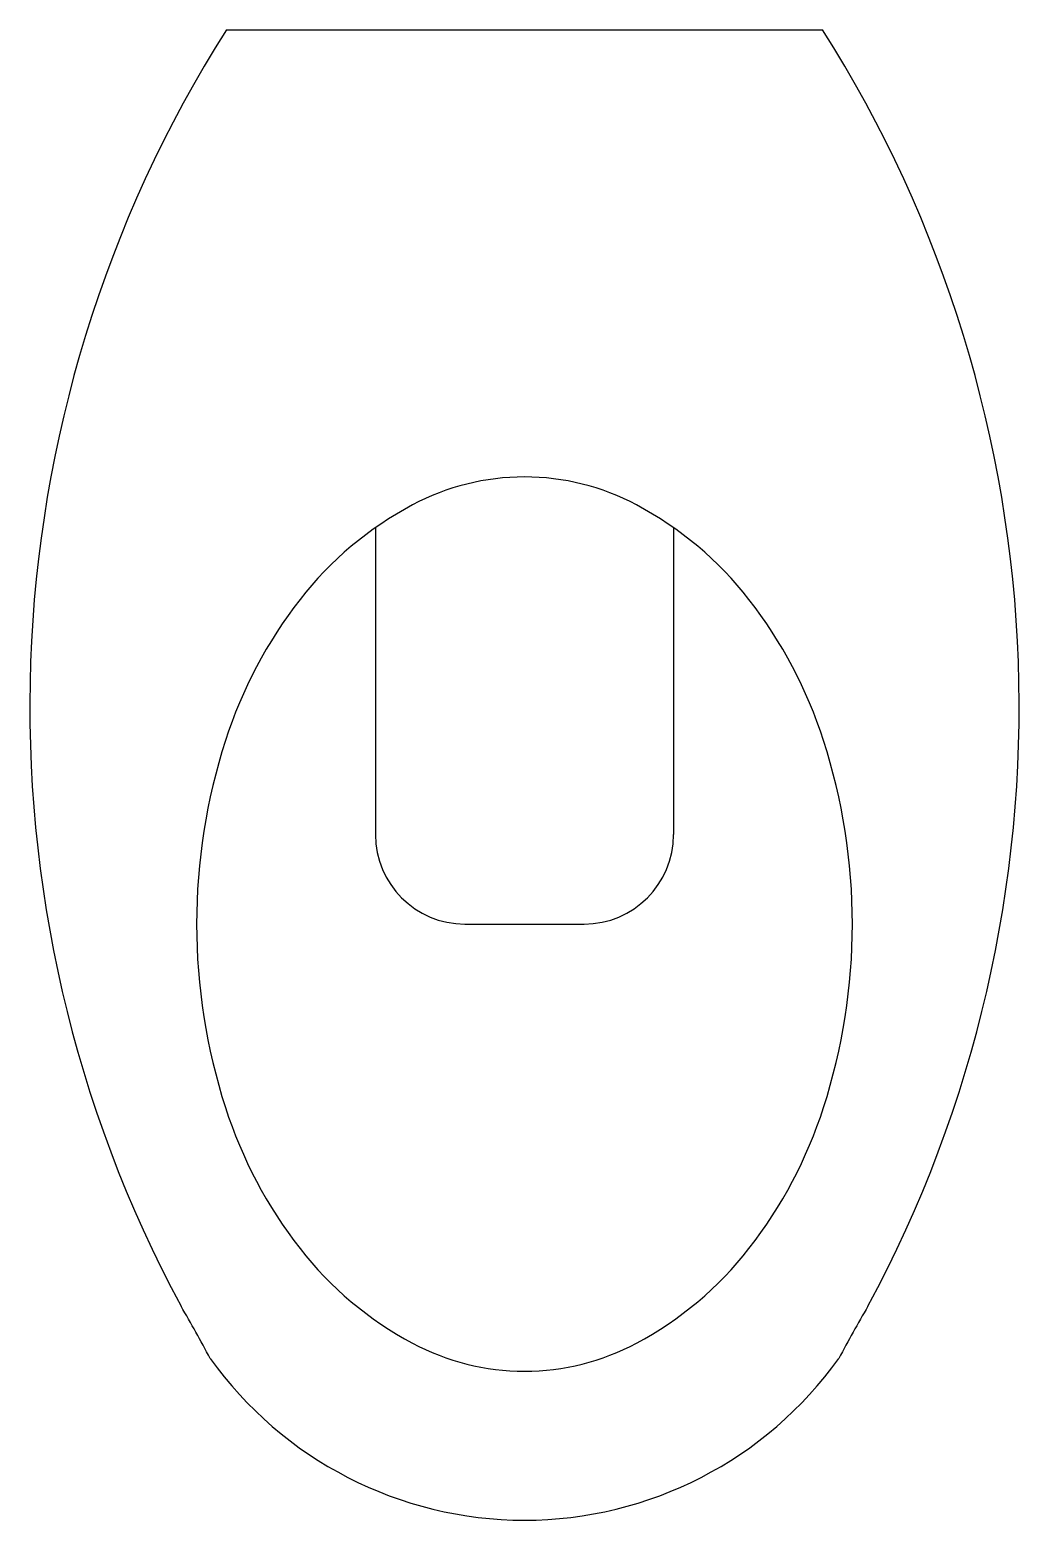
# Model space of a CAD drawing. Extents: x -0.166 to 0.166, y -0.5 to 0.
import ezdxf

# ---------------------------------------------------------------- set-up
doc = ezdxf.new("R2010")
doc.units = 0
doc.layers.add('SN', color=7, linetype='CONTINUOUS')

msp = doc.modelspace()

# ---------------------------------------------------------------- linework, layer by layer
at = {"layer": 'SN', "color": 0}
for p, q in [((-0.1000000000001044, 0), (0.1000000000001009, 0)), ((-0.04999999999977334, -0.1670171715728159), (-0.04999999999977334, -0.2700000000000031)), ((0.05000000000022808, -0.1670171715727946), (0.05000000000022808, -0.2700000000000031)), ((-0.0199999999997722, -0.3000000000000043), (0.02000000000022695, -0.3000000000000043))]:
    msp.add_line(p, q, dxfattribs=at)
msp.add_lwpolyline([(2.344791028008331e-13, -0.1500000000000057, 0.1229528374611586), (-0.03757741798922964, -0.159382336874252, 0.1054881580666338), (-0.07531438284459213, -0.1911389977918674, 0.08756693679141642), (-0.1003307499454174, -0.2384544031724616, 0.07807471274545096), (-0.109999999999765, -0.3000000000000043, 0.0780747127454313), (-0.1003307499454174, -0.361545596827554, 0.08756693679136372), (-0.07531438284459213, -0.4088610022081411, 0.1054881580666536), (-0.03757741798922254, -0.4406176631257566, 0.122952837461102), (2.344791028008331e-13, -0.4500000000000028, 0.1229528374611586), (0.0375774179896986, -0.4406176631257566, 0.1054881580666338), (0.07531438284506109, -0.4088610022081411, 0.08756693679138551), (0.1003307499458899, -0.3615455968275469, 0.0780747127454223), (0.1100000000002339, -0.3000000000000043, 0.07807471274547065), (0.1003307499458828, -0.2384544031724616, 0.08756693679144509), (0.07531438284506109, -0.1911389977918674, 0.1054881580666993), (0.03757741798968794, -0.1593823368742591, 0.122952837461221)], format="xyb", close=True, dxfattribs=at)
for centre, radius, start, end in [((0.2580281364292745, -0.2271125223161192), 0.4239861368814309, 147.6113006151269, 208.3192352028502), ((-0.2580281364293704, -0.2271125223162969), 0.4239861368816054, 331.6807647978663, 32.38869938488644), ((-0.0199999999997722, -0.2700000000000031), 0.03, 180, 270), ((0.02000000000022695, -0.2700000000000031), 0.03, 270, 0), ((-0.5467205714713685, -0.680836344075189), 0.5, 28.05168083022182, 30.34352469638387), ((0.546720571476996, -0.6808363440655825), 0.5, 149.656475304307, 151.9483191708136), ((1.030286966852145e-13, -0.3704383690797783), 0.1295616309202247, 215.514807640282, 324.4851923606066)]:
    msp.add_arc(centre, radius, start, end, dxfattribs=at)

doc.saveas('drawing.dxf')
